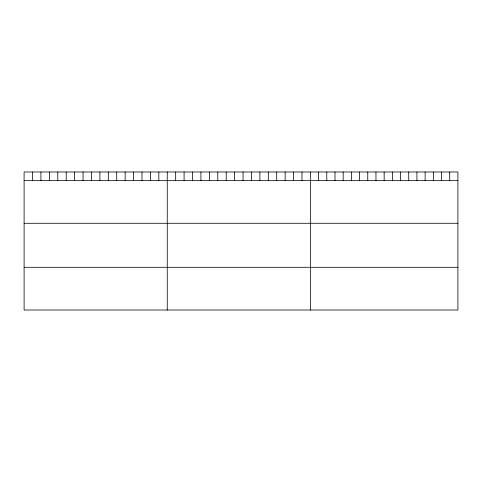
<?xml version="1.0" encoding="UTF-8"?>
<svg xmlns="http://www.w3.org/2000/svg" width="482" height="482" viewBox="0 0 482 482"><rect width="100%" height="100%" fill="white"/><g stroke="black" fill="none" stroke-linecap="round" stroke-linejoin="round"><path stroke-width="0.72" d="M457.9 180.569L457.9 310.016L24.1 310.016L24.1 171.984L457.9 171.984L457.9 180.569L24.1 180.569M24.1 223.287L457.9 223.287M24.1 267.299L457.9 267.299M449.706 171.984L449.706 180.569M441.512 171.984L441.512 180.569M433.318 171.984L433.318 180.569M425.124 171.984L425.124 180.569M416.93 171.984L416.93 180.569M408.736 171.984L408.736 180.569M400.542 171.984L400.542 180.569M392.348 171.984L392.348 180.569M384.154 171.984L384.154 180.569M375.96 171.984L375.96 180.569M367.766 171.984L367.766 180.569M359.572 171.984L359.572 180.569M351.378 171.984L351.378 180.569M343.184 171.984L343.184 180.569M334.99 171.984L334.99 180.569M326.796 171.984L326.796 180.569M318.602 171.984L318.602 180.569M310.408 171.984L310.408 310.016M301.985 171.984L301.985 180.569M293.568 171.984L293.568 180.569M285.145 171.984L285.145 180.569M276.722 171.984L276.722 180.569M268.305 171.984L268.305 180.569M259.882 171.984L259.882 180.569M251.459 171.984L251.459 180.569M243.042 171.984L243.042 180.569M234.62 171.984L234.62 180.569M226.203 171.984L226.203 180.569M217.78 171.984L217.78 180.569M209.357 171.984L209.357 180.569M200.94 171.984L200.94 180.569M192.517 171.984L192.517 180.569M184.094 171.984L184.094 180.569M175.677 171.984L175.677 180.569M167.254 171.984L167.254 310.016M158.831 171.984L158.831 180.569M150.414 171.984L150.414 180.569M141.991 171.984L141.991 180.569M133.568 171.984L133.568 180.569M125.151 171.984L125.151 180.569M116.728 171.984L116.728 180.569M108.305 171.984L108.305 180.569M99.888 171.984L99.888 180.569M91.466 171.984L91.466 180.569M83.049 171.984L83.049 180.569M74.626 171.984L74.626 180.569M66.203 171.984L66.203 180.569M57.786 171.984L57.786 180.569M49.363 171.984L49.363 180.569M40.94 171.984L40.94 180.569M32.523 171.984L32.523 180.569"/></g></svg>
